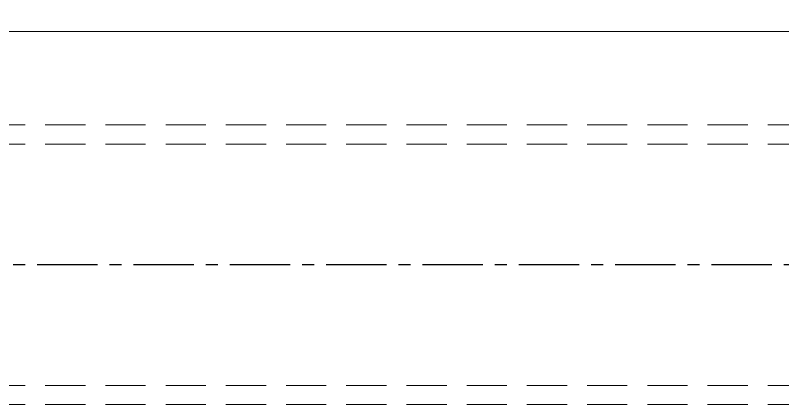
# Model space of a CAD drawing. Header units: millimetres. Extents: x -157642 to 241542, y -22875 to 31024.
# Drawn here: x 13838 to 18617, y 12805 to 15226 of the extents above; entities that cross this region are included whole.
import ezdxf

# ---------------------------------------------------------------- set-up
doc = ezdxf.new("R2010")
doc.units = ezdxf.units.MM
doc.header["$LTSCALE"] = 100
doc.header["$MEASUREMENT"] = 0
doc.linetypes.add('CENTERX2', pattern=[4, 2.5, -0.5, 0.5, -0.5])
doc.linetypes.add('DASHED2', pattern=[0.375, 0.25, -0.125])
doc.layers.add('3.Curb', color=6, linetype='Continuous', lineweight=15)
doc.layers.add('pipe', color=23, linetype='DASHED2', lineweight=0)
doc.layers.add('L1-DRAINAGE-TRANS_PIPE', color=230, linetype='CENTERX2')

msp = doc.modelspace()

# ---------------------------------------------------------------- linework, layer by layer
at = {"layer": '3.Curb', "flags": 128}
msp.add_lwpolyline([(-34403.1, 30365.6), (-34380.1, 23596.2, 0.413215), (-25880.1, 15125.1), (138718.9, 15125.1, 0.414214), (148718.9, 25125.1), (148718.9, 30989.9)], format="xyb", dxfattribs=at)
at = {"layer": 'L1-DRAINAGE-TRANS_PIPE', "ltscale": 1.5}
msp.add_lwpolyline([(22149.4, 13675.1), (1149.4, 13675.1)], dxfattribs=at)
at = {"layer": 'pipe', "ltscale": 10}
for points in [[(22149.4, 14545.1), (1149.4, 14545.1)], [(22149.4, 14425.1), (1149.4, 14425.1)], [(22149.4, 12925.1), (1149.4, 12925.1)], [(22149.4, 12805.1), (1149.4, 12805.1)]]:
    msp.add_lwpolyline(points, dxfattribs=at)

doc.saveas('drawing.dxf')
